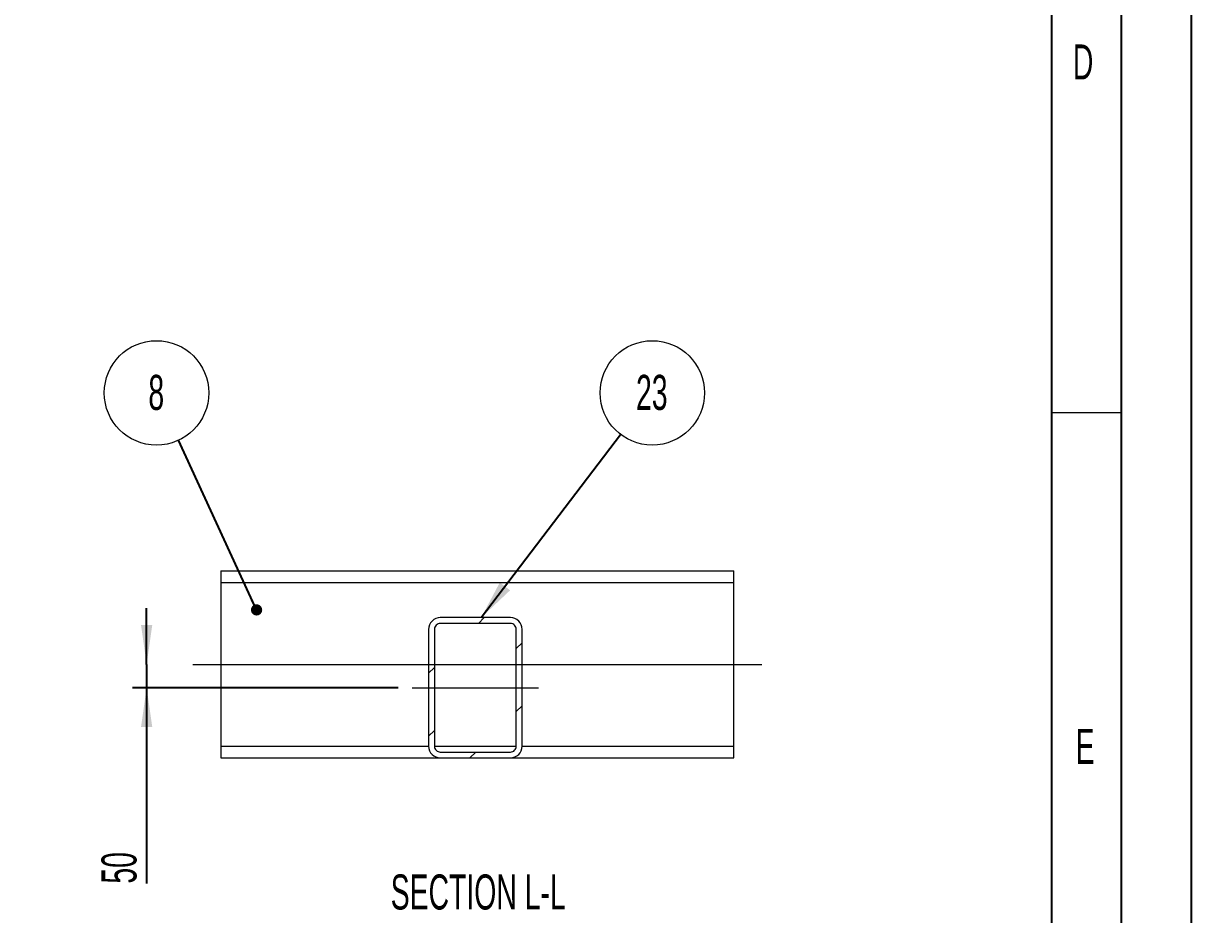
# Paper-space layout 'Sheet3' of a CAD drawing. Header units: millimetres. Extents: x 0 to 420, y 0 to 300.
# Drawn here: x 336.7 to 420, y 62.7 to 126.3 of the extents above; entities that cross this region are included whole.
import ezdxf

# ---------------------------------------------------------------- set-up
doc = ezdxf.new("R2010")
doc.units = ezdxf.units.MM
doc.linetypes.add('CENTERX2', pattern=[20.32, 12.7, -2.54, 2.54, -2.54])
doc.layers.add('BORDER', color=7, linetype='Continuous')
doc.layers.add('DIMS', color=7, linetype='Continuous')
doc.styles.add('SLDTEXTSTYLE0', font='TXT', dxfattribs={"width": 0.605})
doc.dimstyles.new('SLDDIMSTYLE0', dxfattribs={"dimtxt": 0.18, "dimasz": 0.8, "dimexe": 0, "dimexo": 0.0625, "dimgap": 0, "dimtad": 0, "dimtih": 1, "dimtoh": 1, "dimdec": 0, "dimrnd": 1e-09, "dimzin": 0, "dimdsep": 46, "dimtxsty": 'Standard', "dimblk1": 'DOT', "dimblk2": 'DOT', "dimsah": 1, "dimcen": 0.09, "dimadec": 0, "dimazin": 0, "dimtfac": 0.8, "dimtdec": 0, "dimtofl": 0, "dimtmove": 0, "dimatfit": 3, "dimldrblk": 'DOT', "dimfxl": 1, "dimfrac": 2, "dimtolj": 1, "dimtzin": 0, "dimarcsym": 0})
doc.dimstyles.new('SLDDIMSTYLE10', dxfattribs={"dimtxt": 2.5, "dimasz": 2.8, "dimexe": 0, "dimexo": 0.0625, "dimtad": 1, "dimdec": 0, "dimlfac": 30, "dimrnd": 1e-09, "dimzin": 12, "dimdsep": 46, "dimtxsty": 'SLDTEXTSTYLE0', "dimsah": 1, "dimcen": 0.09, "dimadec": 0, "dimazin": 3, "dimtfac": 1, "dimtdec": 0, "dimtmove": 0, "dimatfit": 0, "dimfxl": 1, "dimfrac": 2, "dimtolj": 1, "dimtzin": 12, "dimarcsym": 0})
doc.dimstyles.new('SLDDIMSTYLE4', dxfattribs={"dimtxt": 0.18, "dimasz": 2.8, "dimexe": 0, "dimexo": 0.0625, "dimgap": 0, "dimtad": 0, "dimtih": 1, "dimtoh": 1, "dimdec": 0, "dimrnd": 1e-09, "dimzin": 0, "dimdsep": 46, "dimtxsty": 'Standard', "dimsah": 1, "dimcen": 0.09, "dimadec": 0, "dimazin": 0, "dimtfac": 2.8, "dimtdec": 0, "dimtofl": 0, "dimtmove": 0, "dimatfit": 3, "dimfxl": 1, "dimfrac": 2, "dimtolj": 1, "dimtzin": 0, "dimarcsym": 0})

# ---------------------------------------------------------------- blocks, each defined once
blk = doc.blocks.new('_D_54')
at = {"layer": 'DIMS', "transparency": 16777216}
for p, q in [((323.562, 80.06), (323.562, 88.727)), ((323.562, 78.393), (323.562, 80.06)), ((301.099, 78.393), (324.562, 78.393)), ((323.562, 78.393), (323.562, 74.393))]:
    blk.add_line(p, q, dxfattribs=at)
for points in [[(323.562, 80.06), (323.962, 82.86), (323.162, 82.86)], [(323.562, 78.393), (323.162, 75.593), (323.962, 75.593)]]:
    blk.add_solid(points, dxfattribs=at)
at = {"layer": 'DIMS', "transparency": 16777216, "insert": (320.34, 84.907), "char_height": 2.5, "attachment_point": 1, "rotation": 90, "style": 'SLDTEXTSTYLE0'}
blk.add_mtext('50', dxfattribs=at)
blk = doc.blocks.new('SW_HATCH_1')
at = {"color": 0, "linetype": 'Continuous', "lineweight": 18}
for p, q in [((3.552, 3.552), (3.136, 3.136)), ((6.25, 1.76), (5.833, 1.343)), ((0, 0), (-0.417, -0.417)), ((6.25, -2.73), (5.833, -3.147)), ((0, -4.49), (-0.417, -4.907)), ((2.949, -6.031), (2.533, -6.448))]:
    blk.add_line(p, q, dxfattribs=at)
blk = doc.blocks.new('_D_55')
at = {"layer": 'DIMS', "transparency": 16777216}
for p, q in [((345.499, 80.536), (345.499, 84.536)), ((345.499, 80.536), (345.499, 78.869)), ((363.435, 78.869), (344.499, 78.869)), ((345.499, 78.869), (345.499, 64.9))]:
    blk.add_line(p, q, dxfattribs=at)
for points in [[(345.499, 80.536), (345.899, 83.336), (345.099, 83.336)], [(345.499, 78.869), (345.099, 76.069), (345.899, 76.069)]]:
    blk.add_solid(points, dxfattribs=at)
at = {"layer": 'DIMS', "transparency": 16777216, "insert": (342.277, 64.9), "char_height": 2.5, "attachment_point": 1, "rotation": 90, "style": 'SLDTEXTSTYLE0'}
blk.add_mtext('50', dxfattribs=at)
blk = doc.blocks.new('SW_NOTE_0_279')
at = {"color": 0, "linetype": 'Continuous', "lineweight": 0}
blk.add_circle((2.255, 2.963), 3.723, dxfattribs=at)
at = {"color": 0, "linetype": 'Continuous', "lineweight": 0, "insert": (2.22, 4.247), "char_height": 2.5, "attachment_point": 2, "style": 'SLDTEXTSTYLE0'}
blk.add_mtext('23', dxfattribs=at)
blk = doc.blocks.new('SW_NOTE_0_280')
at = {"color": 0, "linetype": 'Continuous', "lineweight": 0}
blk.add_circle((-1.559, 3.381), 3.723, dxfattribs=at)
at = {"color": 0, "linetype": 'Continuous', "lineweight": 0, "insert": (-1.576, 4.665), "char_height": 2.5, "attachment_point": 2, "style": 'SLDTEXTSTYLE0'}
blk.add_mtext('8', dxfattribs=at)
blk = doc.blocks.new('_Dot')
at = {"color": 0, "linetype": 'ByBlock', "lineweight": -2}
blk.add_line((-0.5, 0), (-1, 0), dxfattribs=at)
at = {"color": 0, "linetype": 'ByBlock', "const_width": 0.5}
blk.add_lwpolyline([(-0.25, 0, 1), (0.25, 0, 1)], format="xyb", close=True, dxfattribs=at)

psp = doc.layouts.new('Sheet3')

# ---------------------------------------------------------------- linework, layer by layer
at = {"color": 7, "linetype": 'Continuous', "lineweight": 18}
for p, q in [((350.798, 87.202), (350.798, 73.869)), ((350.798, 87.202), (387.362, 87.202)), ((387.362, 73.869), (387.362, 87.202)), ((350.798, 86.369), (387.362, 86.369)), ((371.435, 83.869), (366.435, 83.869)), ((371.435, 83.452), (366.435, 83.452)), ((365.601, 83.036), (365.601, 74.702)), ((366.018, 83.036), (366.018, 74.702)), ((371.851, 74.702), (371.851, 83.036)), ((372.268, 74.702), (372.268, 83.036)), ((350.798, 74.702), (365.601, 74.702)), ((366.018, 74.702), (371.851, 74.702)), ((366.435, 74.286), (371.435, 74.286)), ((372.268, 74.702), (387.362, 74.702)), ((350.798, 73.869), (366.435, 73.869)), ((366.435, 73.869), (371.435, 73.869)), ((371.435, 73.869), (387.362, 73.869))]:
    psp.add_line(p, q, dxfattribs=at)
for centre, radius, start, end in [((366.435, 83.036), 0.833, 89.99909, 180.00036), ((366.435, 83.036), 0.417, 89.99939, 179.99952), ((371.435, 83.036), 0.833, 0.00063, 89.99991), ((371.435, 83.036), 0.417, 0.00048, 90.00061), ((366.435, 74.702), 0.833, 180.00009, 269.99991), ((366.435, 74.702), 0.417, 179.99939, 270.00061), ((371.435, 74.702), 0.833, 270.00009, 359.99991), ((371.435, 74.702), 0.417, 269.99939, 0.00061)]:
    psp.add_arc(centre, radius, start, end, dxfattribs=at)
at = {"layer": 'BORDER'}
for p, q in [((420, 0), (420, 297)), ((415, 5), (415, 292))]:
    psp.add_line(p, q, dxfattribs=at)
at = {"layer": 'BORDER', "lineweight": 25}
psp.add_line((410, 287), (410, 10), dxfattribs=at)
at = {"layer": 'BORDER', "color": 7, "linetype": 'Continuous', "lineweight": 18}
psp.add_line((410, 98.5), (415, 98.5), dxfattribs=at)
at = {"layer": 'DIMS', "linetype": 'CENTERX2', "lineweight": 18, "ltscale": 6.666667}
for p, q in [((348.798, 80.536), (389.362, 80.536)), ((364.435, 78.869), (373.435, 78.869))]:
    psp.add_line(p, q, dxfattribs=at)

# ---------------------------------------------------------------- block references
at = {"color": 7, "linetype": 'Continuous', "lineweight": 0}
for name, p in [('SW_NOTE_0_280', (347.761, 96.518)), ('SW_NOTE_0_279', (379.293, 96.936))]:
    psp.add_blockref(name, p, dxfattribs=at)
at = {"color": 7, "linetype": 'Continuous', "lineweight": 18}
psp.add_blockref('SW_HATCH_1', (366.018, 80.317), dxfattribs=at)

# ---------------------------------------------------------------- texts
at = {"color": 7, "linetype": 'Continuous', "lineweight": 0, "insert": (369.138, 65.556), "char_height": 2.5, "attachment_point": 2, "style": 'SLDTEXTSTYLE0'}
psp.add_mtext('SECTION L-L', dxfattribs=at)
at = {"layer": 'BORDER', "char_height": 2.5, "attachment_point": 1, "style": 'SLDTEXTSTYLE0'}
for s, insert in [('D', (411.531, 124.752)), ('E', (411.729, 75.935))]:
    psp.add_mtext(s, dxfattribs=dict(at, insert=insert))

# ---------------------------------------------------------------- dimensions: what is measured, and where the dimension line sits
at = {"layer": 'DIMS'}
for base, p1, p2, picture, middle in [((323.562, 80.06), (300.099, 78.393), (365.599, 80.06), '_D_54', (323.562, 86.817)), ((345.499, 78.869), (298.935, 80.536), (364.435, 78.869), '_D_55', (345.499, 66.809))]:
    dim = psp.add_linear_dim(base=base, p1=p1, p2=p2, angle=90, dimstyle='SLDDIMSTYLE10', dxfattribs=at)
    dim.commit()
    dim.dimension.update_dxf_attribs({"geometry": picture, "text_midpoint": middle, "dimtype": 160})

# ---------------------------------------------------------------- leaders
at = {"color": 7, "linetype": 'Continuous', "lineweight": 0}
for points, dimstyle in [([(369.348, 83.869), (379.293, 96.936)], 'SLDDIMSTYLE4'), ([(353.336, 84.422), (347.761, 96.518)], 'SLDDIMSTYLE0')]:
    psp.add_leader(points, dimstyle=dimstyle, dxfattribs=at)

doc.saveas('drawing.dxf')
